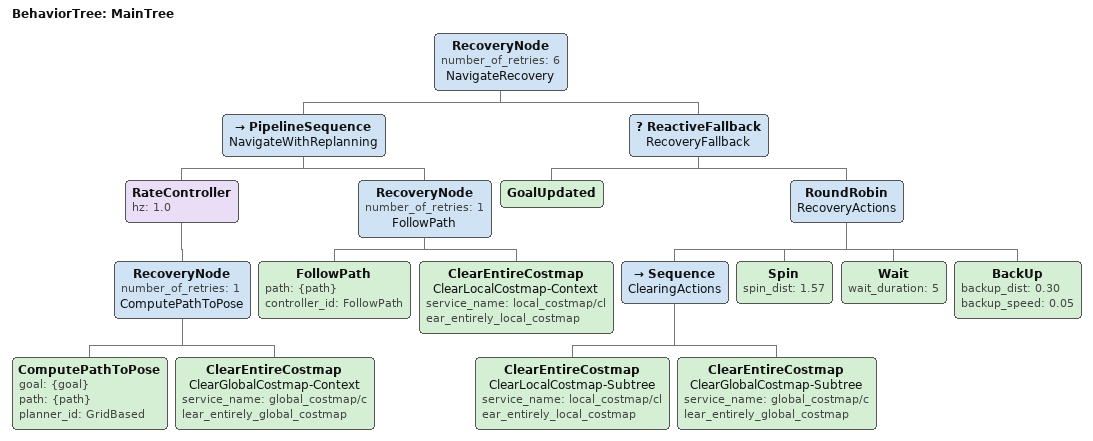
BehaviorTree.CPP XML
<root main_tree_to_execute="MainTree">
  <BehaviorTree ID="MainTree">
    <RecoveryNode number_of_retries="6" name="NavigateRecovery">
      <PipelineSequence name="NavigateWithReplanning"> <!-- 导航流程，它是一个序列，按顺序执行内部节点 -->
        <RateController hz="1.0"> <!-- 控制内部节点的执行频率 -->
          <RecoveryNode number_of_retries="1" name="ComputePathToPose"> <!-- 尝试计算路径 -->
            <!-- 核心的路径规划节点 -->
            <!-- 它从黑板读取名为 goal 的目标点（这个 goal 就是 NavigateToPoseNavigator::initializeGoalPose 中设置的）-->
            <!-- 使用名为 GridBased 的规划器 (通常是 NavFn, Global Planner, 或 Smac Planner Hybrid/Lattice) 来计算路径, 并将计算出的路径存储在黑板的 path 变量中 -->
            <ComputePathToPose goal="{goal}" path="{path}" planner_id="GridBased"/>
            <ClearEntireCostmap name="ClearGlobalCostmap-Context" service_name="global_costmap/clear_entirely_global_costmap"/>
          </RecoveryNode>
        </RateController>
        <RecoveryNode number_of_retries="1" name="FollowPath">     <!-- 尝试跟随路径 -->
          <!-- 核心的路径跟踪节点 -->
          <!-- 黑板读取名为 path 的路径 -->
          <!-- 使用名为 FollowPath 的控制器来控制机器人沿着路径移动。 -->
          <FollowPath path="{path}" controller_id="FollowPath"/>
          <ClearEntireCostmap name="ClearLocalCostmap-Context" service_name="local_costmap/clear_entirely_local_costmap"/>
        </RecoveryNode>
      </PipelineSequence>
      <ReactiveFallback name="RecoveryFallback">  <!-- 如果 PipelineSequence (主导航流程) 失败了，这个反应式回退节点会被触发 -->
        <GoalUpdated/>                            <!-- 检查目标是否被更新，如果更新了，可能会重新开始导航 -->
        <RoundRobin name="RecoveryActions">       <!-- 轮询执行一系列恢复动作 -->
          <Sequence name="ClearingActions">       <!-- 执行一系列清除动作 -->
            <ClearEntireCostmap name="ClearLocalCostmap-Subtree" service_name="local_costmap/clear_entirely_local_costmap"/>
            <ClearEntireCostmap name="ClearGlobalCostmap-Subtree" service_name="global_costmap/clear_entirely_global_costmap"/>
          </Sequence>
          <Spin spin_dist="1.57"/>                          <!-- 机器人原地旋转。 -->
          <Wait wait_duration="5"/>                         <!-- 等待5秒 -->
          <BackUp backup_dist="0.30" backup_speed="0.05"/>  <!-- 机器人后退 -->
        </RoundRobin>
      </ReactiveFallback>
    </RecoveryNode>
  </BehaviorTree>
</root>
